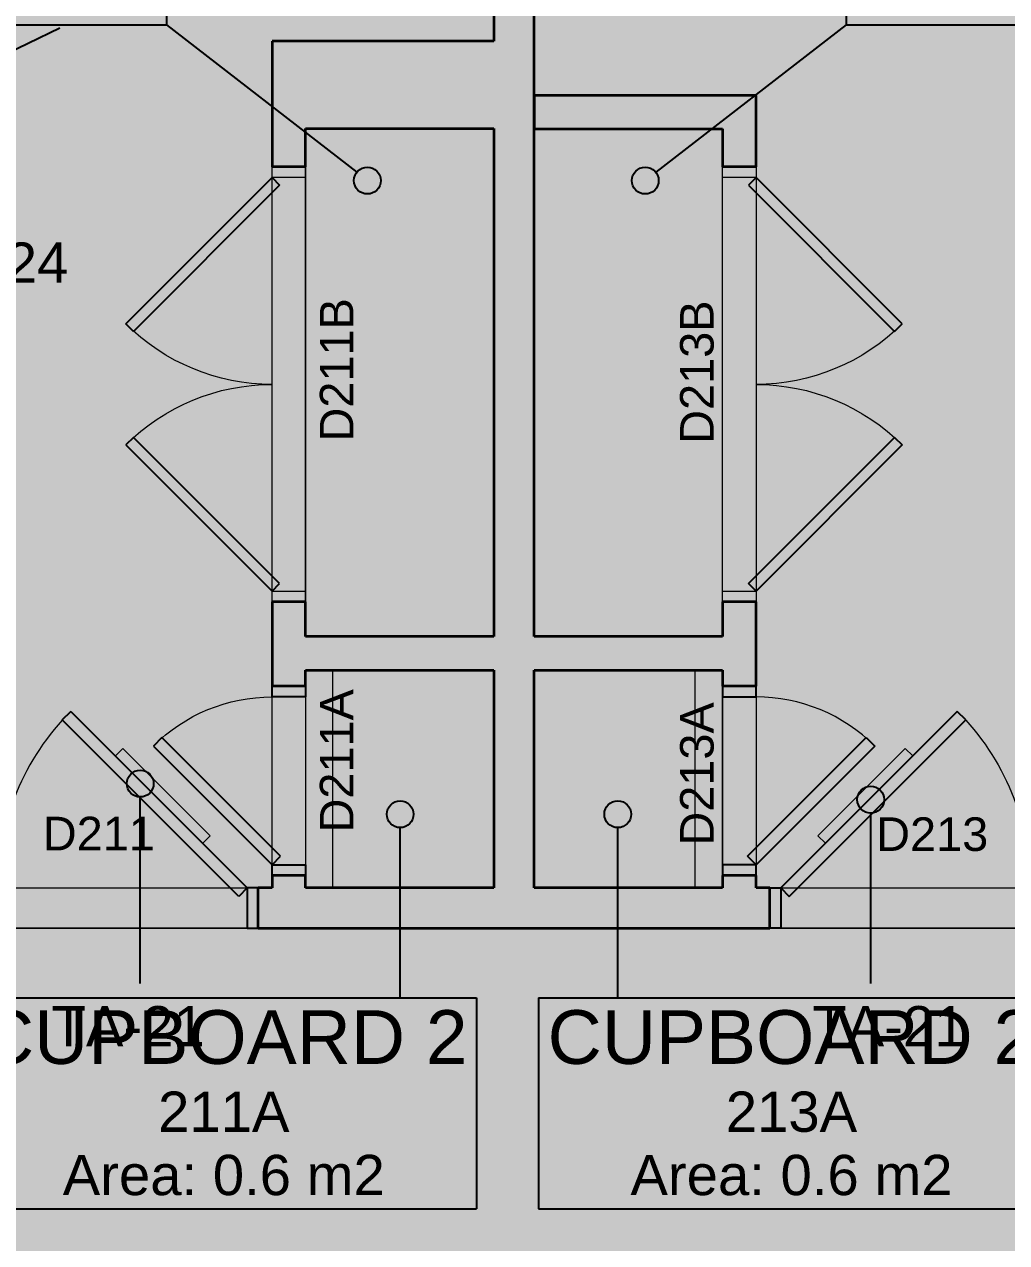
# Model space of a CAD drawing. Header units: millimetres. Extents: x -14278 to 101222, y -22378 to 34603.
# Drawn here: x 82138 to 85796, y 5178 to 9713 of the extents above; entities that cross this region are included whole.
import ezdxf
from ezdxf.enums import TextEntityAlignment as Align

# ---------------------------------------------------------------- set-up
doc = ezdxf.new("R2010")
doc.units = ezdxf.units.MM
doc.header["$MEASUREMENT"] = 0
for name, color, linetype in [('A-Zz_20_10_90-T_TextFFEInternal', 7, 'Continuous'), ('NewA-Ee_25_10-M_WallsInternal', 7, 'Continuous'), ('NewA-Ee_30_40-M_Floors', 7, 'Continuous'), ('NewA-Ee_40_20-M_GeneralFFAndEInternalEquipment', 7, 'Continuous'), ('NewA-Ee_40_20-M_GeneralFFAndEInternalFixed', 7, 'Continuous'), ('NewA-SL-M_SpacesInternal', 7, 'Continuous'), ('NewA-Ss_30_25-M_CeilingAndSoffitSystems', 7, 'Continuous'), ('NewA-Zz_20_10_90-T_TextFFEInternal', 7, 'Continuous'), ('NewA-Zz_50_10_90-P_BoundarySpace', 7, 'Continuous'), ('NewA-Zz_50_90_00-M_GrossInternal', 7, 'Continuous')]:
    doc.layers.add(name, color=color, linetype=linetype)
doc.styles.add('GENERATED_STYLE_1', font='')
doc.styles.get('GENERATED_STYLE_1').set_extended_font_data('Arial')

# ---------------------------------------------------------------- blocks, each defined once
blk = doc.blocks.new('Slab_29_2', base_point=(91916.9, 4903.2))
at = {"layer": 'NewA-Ee_30_40-M_Floors', "linetype": 'Continuous', "lineweight": 13}
blk.add_hatch(color=254, dxfattribs=at).paths.add_polyline_path([(91916.9, 4903.2), (91916.9, 11200.4), (94366.6, 11200.4), (94366.6, 13452.5), (59817.2, 13452.5), (59817.2, 4903.2)])
blk = doc.blocks.new('BEDROOM_211_34_2', base_point=(81542.2, 12917.8))
at = {"layer": 'NewA-SL-M_SpacesInternal', "color": 253, "linetype": 'Continuous', "lineweight": 13}
for p, q in [((83886, 9650.4), (83886, 13452.5)), ((83059.9, 6498.1), (83059.9, 9650.4)), ((83059.9, 9650.4), (83886, 9650.4)), ((81828.5, 6498.1), (83059.9, 6498.1))]:
    blk.add_line(p, q, dxfattribs=at)
at = {"layer": 'NewA-SL-M_SpacesInternal', "color": 5, "lineweight": 70, "style": 'GENERATED_STYLE_1'}
for tag, height, p in [('ROOM_NAME', 200, (81542.2, 13225.6)), ('ROOM_NUMBER', 150, (81542.2, 12922.8)), ('adj_text', 150, (81542.2, 12687.1))]:
    blk.add_attdef(tag, text='', height=height, dxfattribs=at).set_placement(p, align=Align.TOP_CENTER)
blk = doc.blocks.new('BEDROOM_213_35_2', base_point=(86322.7, 12917.8))
at = {"layer": 'NewA-SL-M_SpacesInternal', "color": 253, "linetype": 'Continuous', "lineweight": 13}
for p, q in [((84036, 13452.5), (84036, 9650.4)), ((84036, 9650.4), (84036, 9449.1)), ((84036, 9449.1), (84862.5, 9449.1)), ((84862.5, 9449.1), (84862.5, 6498.1)), ((84862.5, 6498.1), (86096.3, 6498.1))]:
    blk.add_line(p, q, dxfattribs=at)
at = {"layer": 'NewA-SL-M_SpacesInternal', "color": 5, "lineweight": 70, "style": 'GENERATED_STYLE_1'}
for tag, height, p in [('ROOM_NAME', 200, (86322.7, 13225.6)), ('ROOM_NUMBER', 150, (86322.7, 12922.8)), ('adj_text', 150, (86322.7, 12687.1))]:
    blk.add_attdef(tag, text='', height=height, dxfattribs=at).set_placement(p, align=Align.TOP_CENTER)
blk = doc.blocks.new('HALL_217_37_2', base_point=(63400.9, 5738.7))
at = {"layer": 'NewA-SL-M_SpacesInternal', "color": 253, "linetype": 'Continuous', "lineweight": 13}
blk.add_line((91916.9, 6348.1), (63640.5, 6348.1), dxfattribs=at)
at = {"layer": 'NewA-SL-M_SpacesInternal', "color": 5, "lineweight": 70, "style": 'GENERATED_STYLE_1'}
for tag, height, p in [('ROOM_NAME', 200, (63400.9, 6046.5)), ('ROOM_NUMBER', 150, (63400.9, 5743.7)), ('adj_text', 150, (63400.9, 5508))]:
    blk.add_attdef(tag, text='', height=height, dxfattribs=at).set_placement(p, align=Align.TOP_CENTER)
blk = doc.blocks.new('CUPBOARD 1_211B_54_2', base_point=(81725.2, 10143.2))
at = {"layer": 'NewA-SL-M_SpacesInternal', "linetype": 'Continuous'}
for p, q in [((80783.6, 10496.8), (80783.6, 10182.5)), ((80783.6, 10496.8), (82666.9, 10496.8)), ((82666.9, 10496.8), (82666.9, 10182.5)), ((80783.6, 10182.5), (80783.6, 9946.8)), ((82666.9, 10182.5), (82666.9, 9946.8)), ((80783.6, 9946.8), (80783.6, 9711.1)), ((82666.9, 9946.8), (82666.9, 9711.1)), ((80783.6, 9711.1), (82666.9, 9711.1))]:
    blk.add_line(p, q, dxfattribs=at)
at = {"layer": 'NewA-SL-M_SpacesInternal', "color": 253, "linetype": 'Continuous', "lineweight": 13}
for p, q in [((83886, 9325.4), (83184.9, 9325.4)), ((83184.9, 9325.4), (83184.9, 7433.7)), ((83886, 7433.7), (83886, 9325.4)), ((83184.9, 7433.7), (83886, 7433.7))]:
    blk.add_line(p, q, dxfattribs=at)
at = {"layer": 'NewA-SL-M_SpacesInternal', "color": 5, "lineweight": 70, "style": 'GENERATED_STYLE_1'}
for tag, height, p in [('ROOM_NAME', 200, (81725.2, 10451.1)), ('ROOM_NUMBER', 150, (81725.2, 10148.2)), ('adj_text', 150, (81725.2, 9912.5))]:
    blk.add_attdef(tag, text='', height=height, dxfattribs=at).set_placement(p, align=Align.TOP_CENTER)
blk = doc.blocks.new('CUPBOARD 1_213B_55_2', base_point=(86139.7, 10143.2))
at = {"layer": 'NewA-SL-M_SpacesInternal', "linetype": 'Continuous'}
for p, q in [((85198.1, 10496.8), (85198.1, 10182.5)), ((85198.1, 10496.8), (87081.4, 10496.8)), ((87081.4, 10496.8), (87081.4, 10182.5)), ((85198.1, 10182.5), (85198.1, 9946.8)), ((87081.4, 10182.5), (87081.4, 9946.8)), ((85198.1, 9946.8), (85198.1, 9711.1)), ((87081.4, 9946.8), (87081.4, 9711.1)), ((85198.1, 9711.1), (87081.4, 9711.1))]:
    blk.add_line(p, q, dxfattribs=at)
at = {"layer": 'NewA-SL-M_SpacesInternal', "color": 253, "linetype": 'Continuous', "lineweight": 13}
for p, q in [((84036, 9324.1), (84036, 7433.7)), ((84737.5, 9324.1), (84036, 9324.1)), ((84737.5, 7433.7), (84737.5, 9324.1)), ((84036, 7433.7), (84737.5, 7433.7))]:
    blk.add_line(p, q, dxfattribs=at)
at = {"layer": 'NewA-SL-M_SpacesInternal', "color": 5, "lineweight": 70, "style": 'GENERATED_STYLE_1'}
for tag, height, p in [('ROOM_NAME', 200, (86139.7, 10451.1)), ('ROOM_NUMBER', 150, (86139.7, 10148.2)), ('adj_text', 150, (86139.7, 9912.5))]:
    blk.add_attdef(tag, text='', height=height, dxfattribs=at).set_placement(p, align=Align.TOP_CENTER)
blk = doc.blocks.new('CUPBOARD 2_211A_59_2', base_point=(82880.2, 5735.1))
at = {"layer": 'NewA-SL-M_SpacesInternal', "color": 253, "linetype": 'Continuous', "lineweight": 13}
for p, q in [((83184.9, 7308.7), (83184.9, 6498.1)), ((83886, 7308.7), (83184.9, 7308.7)), ((83886, 6498.1), (83886, 7308.7)), ((83184.9, 6498.1), (83886, 6498.1))]:
    blk.add_line(p, q, dxfattribs=at)
at = {"layer": 'NewA-SL-M_SpacesInternal', "linetype": 'Continuous'}
for p, q in [((81938.6, 6088.7), (81938.6, 5774.4)), ((81938.6, 6088.7), (83821.9, 6088.7)), ((83821.9, 6088.7), (83821.9, 5774.4)), ((81938.6, 5774.4), (81938.6, 5538.7)), ((83821.9, 5774.4), (83821.9, 5538.7)), ((81938.6, 5538.7), (81938.6, 5303)), ((83821.9, 5538.7), (83821.9, 5303)), ((81938.6, 5303), (83821.9, 5303))]:
    blk.add_line(p, q, dxfattribs=at)
at = {"layer": 'NewA-SL-M_SpacesInternal', "color": 5, "lineweight": 70, "style": 'GENERATED_STYLE_1'}
for tag, height, p in [('ROOM_NAME', 200, (82880.2, 6043)), ('ROOM_NUMBER', 150, (82880.2, 5740.1)), ('adj_text', 150, (82880.2, 5504.4))]:
    blk.add_attdef(tag, text='', height=height, dxfattribs=at).set_placement(p, align=Align.TOP_CENTER)
blk = doc.blocks.new('CUPBOARD 2_213A_60_2', base_point=(84994.5, 5735.1))
at = {"layer": 'NewA-SL-M_SpacesInternal', "color": 253, "linetype": 'Continuous', "lineweight": 13}
for p, q in [((84036, 7308.7), (84036, 6498.1)), ((84737.5, 7308.7), (84036, 7308.7)), ((84737.5, 6498.1), (84737.5, 7308.7)), ((84036, 6498.1), (84737.5, 6498.1))]:
    blk.add_line(p, q, dxfattribs=at)
at = {"layer": 'NewA-SL-M_SpacesInternal', "linetype": 'Continuous'}
for p, q in [((84052.9, 6088.7), (84052.9, 5774.4)), ((84052.9, 6088.7), (85936.1, 6088.7)), ((85936.1, 6088.7), (85936.1, 5774.4)), ((84052.9, 5774.4), (84052.9, 5538.7)), ((85936.1, 5774.4), (85936.1, 5538.7)), ((84052.9, 5538.7), (84052.9, 5303)), ((85936.1, 5538.7), (85936.1, 5303)), ((84052.9, 5303), (85936.1, 5303))]:
    blk.add_line(p, q, dxfattribs=at)
at = {"layer": 'NewA-SL-M_SpacesInternal', "color": 5, "lineweight": 70, "style": 'GENERATED_STYLE_1'}
for tag, height, p in [('ROOM_NAME', 200, (84994.5, 6043)), ('ROOM_NUMBER', 150, (84994.5, 5740.1)), ('adj_text', 150, (84994.5, 5504.4))]:
    blk.add_attdef(tag, text='', height=height, dxfattribs=at).set_placement(p, align=Align.TOP_CENTER)
blk = doc.blocks.new('Slab_43_2', base_point=(80055.9, 13452.5))
at = {"layer": 'NewA-Ss_30_25-M_CeilingAndSoffitSystems', "linetype": 'Continuous', "lineweight": 0}
blk.add_hatch(color=255, dxfattribs=at).paths.add_polyline_path([(80055.9, 13452.5), (80055.9, 9650.4), (81828.5, 9650.4), (81828.5, 6498.1), (83059.9, 6498.1), (83059.9, 9650.4), (83886, 9650.4), (83886, 13452.5)])
at = {"layer": 'NewA-Ss_30_25-M_CeilingAndSoffitSystems', "color": 6, "linetype": 'Continuous', "lineweight": 13, "flags": 128}
blk.add_lwpolyline([(80055.9, 13452.5), (80055.9, 9650.4), (81828.5, 9650.4), (81828.5, 6498.1), (83059.9, 6498.1), (83059.9, 9650.4), (83886, 9650.4), (83886, 13452.5)], close=True, dxfattribs=at)
blk = doc.blocks.new('Slab_44_2', base_point=(84036, 13452.5))
at = {"layer": 'NewA-Ss_30_25-M_CeilingAndSoffitSystems', "linetype": 'Continuous', "lineweight": 0}
blk.add_hatch(color=255, dxfattribs=at).paths.add_polyline_path([(84036, 13452.5), (84036, 9449.1), (84862.5, 9449.1), (84862.5, 6498.1), (86096.3, 6498.1), (86096.3, 9449.1), (87863.9, 9449.1), (87863.9, 13452.5)])
at = {"layer": 'NewA-Ss_30_25-M_CeilingAndSoffitSystems', "color": 6, "linetype": 'Continuous', "lineweight": 13, "flags": 128}
blk.add_lwpolyline([(84036, 13452.5), (84036, 9449.1), (84862.5, 9449.1), (84862.5, 6498.1), (86096.3, 6498.1), (86096.3, 9449.1), (87863.9, 9449.1), (87863.9, 13452.5)], close=True, dxfattribs=at)
blk = doc.blocks.new('Slab_46_2', base_point=(91916.9, 5053.1))
at = {"layer": 'NewA-Ss_30_25-M_CeilingAndSoffitSystems', "linetype": 'Continuous', "lineweight": 0}
blk.add_hatch(color=255, dxfattribs=at).paths.add_polyline_path([(91916.9, 5053.1), (91916.9, 6348.1), (63640.5, 6348.1), (63640.5, 8808.8), (62339.9, 8808.8), (62339.9, 5047.6)])
at = {"layer": 'NewA-Ss_30_25-M_CeilingAndSoffitSystems', "color": 6, "linetype": 'Continuous', "lineweight": 13, "flags": 128}
blk.add_lwpolyline([(91916.9, 5053.1), (62339.9, 5047.6), (62339.9, 8808.8), (63640.5, 8808.8), (63640.5, 6348.1), (91916.9, 6348.1)], close=True, dxfattribs=at)
blk = doc.blocks.new('Slab_51_2', base_point=(83184.9, 9325.4))
at = {"layer": 'NewA-Ss_30_25-M_CeilingAndSoffitSystems', "linetype": 'Continuous', "lineweight": 0}
blk.add_hatch(color=255, dxfattribs=at).paths.add_polyline_path([(83184.9, 9325.4), (83184.9, 7433.7), (83886, 7433.7), (83886, 9325.4)])
at = {"layer": 'NewA-Ss_30_25-M_CeilingAndSoffitSystems', "color": 6, "linetype": 'Continuous', "lineweight": 13, "flags": 128}
blk.add_lwpolyline([(83184.9, 9325.4), (83886, 9325.4), (83886, 7433.7), (83184.9, 7433.7)], close=True, dxfattribs=at)
blk = doc.blocks.new('Slab_52_2', base_point=(83886, 7308.7))
at = {"layer": 'NewA-Ss_30_25-M_CeilingAndSoffitSystems', "linetype": 'Continuous', "lineweight": 0}
blk.add_hatch(color=255, dxfattribs=at).paths.add_polyline_path([(83886, 7308.7), (83184.9, 7308.7), (83184.9, 6498.1), (83886, 6498.1)])
at = {"layer": 'NewA-Ss_30_25-M_CeilingAndSoffitSystems', "color": 6, "linetype": 'Continuous', "lineweight": 13, "flags": 128}
blk.add_lwpolyline([(83886, 7308.7), (83184.9, 7308.7), (83184.9, 6498.1), (83886, 6498.1)], close=True, dxfattribs=at)
blk = doc.blocks.new('Slab_53_2', base_point=(84036, 7308.7))
at = {"layer": 'NewA-Ss_30_25-M_CeilingAndSoffitSystems', "linetype": 'Continuous', "lineweight": 0}
blk.add_hatch(color=255, dxfattribs=at).paths.add_polyline_path([(84036, 7308.7), (84036, 6498.1), (84737.5, 6498.1), (84737.5, 7308.7)])
at = {"layer": 'NewA-Ss_30_25-M_CeilingAndSoffitSystems', "color": 6, "linetype": 'Continuous', "lineweight": 13, "flags": 128}
blk.add_lwpolyline([(84036, 7308.7), (84737.5, 7308.7), (84737.5, 6498.1), (84036, 6498.1)], close=True, dxfattribs=at)
blk = doc.blocks.new('Slab_54_2', base_point=(84036, 7433.7))
at = {"layer": 'NewA-Ss_30_25-M_CeilingAndSoffitSystems', "linetype": 'Continuous', "lineweight": 0}
blk.add_hatch(color=255, dxfattribs=at).paths.add_polyline_path([(84036, 7433.7), (84737.5, 7433.7), (84737.5, 9324.1), (84036, 9324.1)])
at = {"layer": 'NewA-Ss_30_25-M_CeilingAndSoffitSystems', "color": 6, "linetype": 'Continuous', "lineweight": 13, "flags": 128}
blk.add_lwpolyline([(84036, 7433.7), (84737.5, 7433.7), (84737.5, 9324.1), (84036, 9324.1)], close=True, dxfattribs=at)
blk = doc.blocks.new('Wall_80_2', base_point=(83886, 13452.5))
at = {"layer": 'NewA-Ee_25_10-M_WallsInternal', "color": 92, "linetype": 'Continuous', "lineweight": 35, "flags": 128}
for points in [[(83886, 13452.5), (83886, 9650.4)], [(84036, 13452.5), (83886, 13452.5)], [(84036, 9650.4), (84036, 13452.5)], [(83886, 9325.4), (83886, 7433.7)], [(84036, 7433.7), (84036, 9325.4)], [(83886, 7308.7), (83886, 6498.1)], [(84036, 6498.1), (84036, 7308.7)]]:
    blk.add_lwpolyline(points, dxfattribs=at)
blk = doc.blocks.new('Door 19_8')
at = {"layer": 'NewA-Ee_25_10-M_WallsInternal', "linetype": 'Continuous'}
for p, q in [((-224.4, 625.8), (-192.6, 657.6)), ((-192.6, 657.6), (465, 0)), ((433.2, -31.8), (-224.4, 625.8)), ((-465, 0), (-505, 0)), ((-505, 0), (-505, -150)), ((-465, -150), (-465, 0)), ((465, 0), (433.2, -31.8)), ((505, 0), (465, 0)), ((465, 0), (465, -150)), ((505, -150), (505, 0)), ((-505, -150), (-465, -150)), ((465, -150), (505, -150))]:
    blk.add_line(p, q, dxfattribs=at)
at = {"layer": 'NewA-Ee_25_10-M_WallsInternal', "color": 92, "linetype": 'Continuous', "lineweight": 35}
for p, q in [((-505, -150), (-505, 0)), ((505, -150), (505, 0))]:
    blk.add_line(p, q, dxfattribs=at)
at = {"layer": 'NewA-Ee_25_10-M_WallsInternal', "color": 6, "linetype": 'Continuous', "lineweight": 13}
blk.add_arc((465, 0), 930, 135, 180, dxfattribs=at)
blk = doc.blocks.new('D Marker 19')
at = {"layer": 'NewA-Ee_25_10-M_WallsInternal', "style": 'GENERATED_STYLE_1'}
blk.add_attdef('AC_WIDO_ID', text='', height=125, dxfattribs=at).set_placement((-262.1, 94.8), align=Align.BOTTOM_LEFT)
blk = doc.blocks.new('Wall_85_2', base_point=(63640.5, 6348.1))
at = {"layer": 'NewA-Ee_25_10-M_WallsInternal', "color": 92, "linetype": 'Continuous', "lineweight": 35}
for p, q in [((83007.8, 6348.1), (83007.8, 6498.1)), ((84914.5, 6348.1), (84914.5, 6498.1))]:
    blk.add_line(p, q, dxfattribs=at)
at = {"layer": 'NewA-Ee_25_10-M_WallsInternal', "color": 92, "linetype": 'Continuous', "lineweight": 35, "flags": 128}
for points in [[(83059.9, 6498.1), (83007.8, 6498.1)], [(83886, 6498.1), (83184.9, 6498.1)], [(84737.5, 6498.1), (84036, 6498.1)], [(84914.5, 6498.1), (84862.5, 6498.1)], [(83007.8, 6348.1), (84914.5, 6348.1)]]:
    blk.add_lwpolyline(points, dxfattribs=at)
at = {"layer": 'NewA-Ee_25_10-M_WallsInternal', "linetype": 'Continuous', "zscale": 1000}
blk.add_blockref('Door 19_8', (82502.8, 6498.1), dxfattribs=at)
at = {"layer": 'NewA-Ee_25_10-M_WallsInternal', "linetype": 'Continuous', "xscale": -1, "zscale": 1000}
blk.add_blockref('Door 19_8', (85419.5, 6498.1), dxfattribs=at)
at = {"layer": 'NewA-Ee_25_10-M_WallsInternal'}
ref = blk.add_blockref('D Marker 19', (82502.8, 6498.1), dxfattribs=at)
ref.add_attrib('AC_WIDO_ID', 'D211', dxfattribs={"color": 7, "height": 125, "style": 'GENERATED_STYLE_1'}).set_placement((82206.3, 6600.7), align=Align.BOTTOM_LEFT)
ref = blk.add_blockref('D Marker 19', (85419.5, 6498.1), dxfattribs=at)
ref.add_attrib('AC_WIDO_ID', 'D213', dxfattribs={"color": 7, "height": 125, "style": 'GENERATED_STYLE_1'}).set_placement((85309.9, 6598.5), align=Align.BOTTOM_LEFT)
blk = doc.blocks.new('Wall_88_2', base_point=(84862.5, 9449.1))
at = {"layer": 'NewA-Ee_25_10-M_WallsInternal', "color": 92, "linetype": 'Continuous', "lineweight": 35, "flags": 128}
for points in [[(84862.5, 9449.1), (84036, 9449.1)], [(84036, 9449.1), (84036, 9324.1)], [(84036, 9324.1), (84737.5, 9324.1)]]:
    blk.add_lwpolyline(points, dxfattribs=at)
blk = doc.blocks.new('Door 19_9')
at = {"layer": 'NewA-Ee_25_10-M_WallsInternal', "linetype": 'Continuous'}
for p, q in [((-161.3, 410.1), (-129.4, 441.9)), ((280.7, -31.8), (-161.3, 410.1)), ((-129.4, 441.9), (312.5, 0)), ((-312.5, 0), (-352.5, 0)), ((-352.5, 0), (-352.5, -125)), ((-312.5, -125), (-312.5, 0)), ((312.5, 0), (280.7, -31.8)), ((352.5, 0), (312.5, 0)), ((312.5, 0), (312.5, -125)), ((352.5, -125), (352.5, 0)), ((-352.5, -125), (-312.5, -125)), ((312.5, -125), (352.5, -125))]:
    blk.add_line(p, q, dxfattribs=at)
at = {"layer": 'NewA-Ee_25_10-M_WallsInternal', "color": 92, "linetype": 'Continuous', "lineweight": 35}
for p, q in [((-352.5, -125), (-352.5, 0)), ((352.5, -125), (352.5, 0))]:
    blk.add_line(p, q, dxfattribs=at)
at = {"layer": 'NewA-Ee_25_10-M_WallsInternal', "color": 6, "linetype": 'Continuous', "lineweight": 13}
blk.add_arc((312.5, 0), 625, 135, 180, dxfattribs=at)
blk = doc.blocks.new('Double Door 19_2')
at = {"layer": 'NewA-Ee_25_10-M_WallsInternal', "linetype": 'Continuous'}
for p, q in [((-225.5, 544.5), (-770, 0)), ((-197.2, 516.2), (-225.5, 544.5)), ((197.2, 516.2), (225.5, 544.5)), ((225.5, 544.5), (770, 0)), ((-741.7, -28.3), (-197.2, 516.2)), ((741.7, -28.3), (197.2, 516.2)), ((-770, 0), (-741.7, -28.3)), ((770, 0), (741.7, -28.3))]:
    blk.add_line(p, q, dxfattribs=at)
at = {"layer": 'NewA-Ee_25_10-M_WallsInternal', "color": 24, "linetype": 'Continuous', "lineweight": 13}
for p, q in [((-770, 0), (-810, 0)), ((-810, 0), (-810, -125)), ((-770, -125), (-770, 0)), ((810, 0), (770, 0)), ((770, 0), (770, -125)), ((810, -125), (810, 0)), ((-810, -125), (-770, -125)), ((770, -125), (810, -125))]:
    blk.add_line(p, q, dxfattribs=at)
at = {"layer": 'NewA-Ee_25_10-M_WallsInternal', "color": 92, "linetype": 'Continuous', "lineweight": 35}
for p, q in [((-810, -125), (-810, 0)), ((810, -125), (810, 0))]:
    blk.add_line(p, q, dxfattribs=at)
at = {"layer": 'NewA-Ee_25_10-M_WallsInternal', "color": 6, "linetype": 'Continuous', "lineweight": 13}
for centre, start, end in [((-770, 0), 0, 45), ((770, 0), 135, 180)]:
    blk.add_arc(centre, 770, start, end, dxfattribs=at)
blk = doc.blocks.new('Wall_106_2', base_point=(83059.9, 9650.4))
at = {"layer": 'NewA-Ee_25_10-M_WallsInternal', "color": 92, "linetype": 'Continuous', "lineweight": 35}
for p, q in [((83184.9, 9182.9), (83059.9, 9182.9)), ((83184.9, 7562.9), (83059.9, 7562.9)), ((83184.9, 7249.6), (83059.9, 7249.6)), ((83184.9, 6544.6), (83059.9, 6544.6))]:
    blk.add_line(p, q, dxfattribs=at)
at = {"layer": 'NewA-Ee_25_10-M_WallsInternal', "color": 92, "linetype": 'Continuous', "lineweight": 35, "flags": 128}
for points in [[(83059.9, 9650.4), (83059.9, 9182.9)], [(83184.9, 9182.9), (83184.9, 9325.4)], [(83059.9, 7562.9), (83059.9, 7249.6)], [(83184.9, 7433.7), (83184.9, 7562.9)], [(83184.9, 7249.6), (83184.9, 7308.7)], [(83059.9, 6544.6), (83059.9, 6498.1)], [(83184.9, 6498.1), (83184.9, 6544.6)]]:
    blk.add_lwpolyline(points, dxfattribs=at)
at = {"layer": 'NewA-Ee_25_10-M_WallsInternal', "linetype": 'Continuous', "xscale": -1, "zscale": 1000, "rotation": 90}
for name, p in [('Double Door 19_2', (83059.9, 8372.9)), ('Door 19_9', (83059.9, 6897.1))]:
    blk.add_blockref(name, p, dxfattribs=at)
at = {"layer": 'NewA-Ee_25_10-M_WallsInternal'}
ref = blk.add_blockref('D Marker 19', (83184.9, 8372.9), dxfattribs=dict(at, rotation=270))
ref.add_attrib('AC_WIDO_ID', 'D211B', dxfattribs={"color": 7, "height": 125, "rotation": 90, "style": 'GENERATED_STYLE_1'}).set_placement((83400.6, 8160.1), align=Align.BOTTOM_LEFT)
ref = blk.add_blockref('D Marker 19', (83184.9, 6897.1), dxfattribs=dict(at, rotation=270))
ref.add_attrib('AC_WIDO_ID', 'D211A', dxfattribs={"color": 7, "height": 125, "rotation": 90, "style": 'GENERATED_STYLE_1'}).set_placement((83400.6, 6704.4), align=Align.BOTTOM_LEFT)
blk = doc.blocks.new('Door 19_11')
at = {"layer": 'NewA-Ee_25_10-M_WallsInternal', "linetype": 'Continuous'}
for p, q in [((-161.3, 410.1), (-129.4, 441.9)), ((280.7, -31.8), (-161.3, 410.1)), ((-129.4, 441.9), (312.5, 0)), ((-312.5, 0), (-352.5, 0)), ((-352.5, 0), (-352.5, -125)), ((-312.5, -125), (-312.5, 0)), ((312.5, 0), (280.7, -31.8)), ((352.5, 0), (312.5, 0)), ((312.5, 0), (312.5, -125)), ((352.5, -125), (352.5, 0)), ((-352.5, -125), (-312.5, -125)), ((312.5, -125), (352.5, -125))]:
    blk.add_line(p, q, dxfattribs=at)
at = {"layer": 'NewA-Ee_25_10-M_WallsInternal', "color": 92, "linetype": 'Continuous', "lineweight": 35}
for p, q in [((-352.5, 0), (-352.5, -125)), ((352.5, 0), (352.5, -125))]:
    blk.add_line(p, q, dxfattribs=at)
at = {"layer": 'NewA-Ee_25_10-M_WallsInternal', "color": 6, "linetype": 'Continuous', "lineweight": 13}
blk.add_arc((312.5, 0), 625, 135, 180, dxfattribs=at)
blk = doc.blocks.new('Double Door 19')
at = {"layer": 'NewA-Ee_25_10-M_WallsInternal', "linetype": 'Continuous'}
for p, q in [((-225.5, 544.5), (-770, 0)), ((-197.2, 516.2), (-225.5, 544.5)), ((197.2, 516.2), (225.5, 544.5)), ((225.5, 544.5), (770, 0)), ((-741.7, -28.3), (-197.2, 516.2)), ((741.7, -28.3), (197.2, 516.2)), ((-770, 0), (-741.7, -28.3)), ((770, 0), (741.7, -28.3))]:
    blk.add_line(p, q, dxfattribs=at)
at = {"layer": 'NewA-Ee_25_10-M_WallsInternal', "color": 24, "linetype": 'Continuous', "lineweight": 13}
for p, q in [((-770, 0), (-810, 0)), ((-810, 0), (-810, -125)), ((-770, -125), (-770, 0)), ((810, 0), (770, 0)), ((770, 0), (770, -125)), ((810, -125), (810, 0)), ((-810, -125), (-770, -125)), ((770, -125), (810, -125))]:
    blk.add_line(p, q, dxfattribs=at)
at = {"layer": 'NewA-Ee_25_10-M_WallsInternal', "color": 92, "linetype": 'Continuous', "lineweight": 35}
for p, q in [((-810, 0), (-810, -125)), ((810, 0), (810, -125))]:
    blk.add_line(p, q, dxfattribs=at)
at = {"layer": 'NewA-Ee_25_10-M_WallsInternal', "color": 6, "linetype": 'Continuous', "lineweight": 13}
for centre, start, end in [((-770, 0), 0, 45), ((770, 0), 135, 180)]:
    blk.add_arc(centre, 770, start, end, dxfattribs=at)
blk = doc.blocks.new('Wall_107_2', base_point=(84862.5, 9449.1))
at = {"layer": 'NewA-Ee_25_10-M_WallsInternal', "color": 92, "linetype": 'Continuous', "lineweight": 35}
for p, q in [((84862.5, 9182.9), (84737.5, 9182.9)), ((84862.5, 7562.9), (84737.5, 7562.9)), ((84862.5, 7249.6), (84737.5, 7249.6)), ((84862.5, 6544.6), (84737.5, 6544.6))]:
    blk.add_line(p, q, dxfattribs=at)
at = {"layer": 'NewA-Ee_25_10-M_WallsInternal', "color": 92, "linetype": 'Continuous', "lineweight": 35, "flags": 128}
for points in [[(84862.5, 9182.9), (84862.5, 9449.1)], [(84737.5, 9324.1), (84737.5, 9182.9)], [(84737.5, 7562.9), (84737.5, 7433.7)], [(84862.5, 7249.6), (84862.5, 7562.9)], [(84737.5, 7308.7), (84737.5, 7249.6)], [(84737.5, 6544.6), (84737.5, 6498.1)], [(84862.5, 6498.1), (84862.5, 6544.6)]]:
    blk.add_lwpolyline(points, dxfattribs=at)
at = {"layer": 'NewA-Ee_25_10-M_WallsInternal', "linetype": 'Continuous', "xscale": -1, "zscale": 1000, "rotation": 270}
blk.add_blockref('Double Door 19', (84862.5, 8372.9), dxfattribs=at)
at = {"layer": 'NewA-Ee_25_10-M_WallsInternal'}
ref = blk.add_blockref('D Marker 19', (84862.5, 8372.9), dxfattribs=dict(at, rotation=270))
ref.add_attrib('AC_WIDO_ID', 'D213B', dxfattribs={"color": 7, "height": 125, "rotation": 90, "style": 'GENERATED_STYLE_1'}).set_placement((84742.1, 8151.5), align=Align.BOTTOM_LEFT)
at = {"layer": 'NewA-Ee_25_10-M_WallsInternal', "linetype": 'Continuous', "zscale": 1000, "rotation": 270}
blk.add_blockref('Door 19_11', (84862.5, 6897.1), dxfattribs=at)
at = {"layer": 'NewA-Ee_25_10-M_WallsInternal'}
ref = blk.add_blockref('D Marker 19', (84862.5, 6897.1), dxfattribs=dict(at, rotation=270))
ref.add_attrib('AC_WIDO_ID', 'D213A', dxfattribs={"color": 7, "height": 125, "rotation": 90, "style": 'GENERATED_STYLE_1'}).set_placement((84742.1, 6655.6), align=Align.BOTTOM_LEFT)
blk = doc.blocks.new('Wall_109_2', base_point=(83059.9, 7433.7))
at = {"layer": 'NewA-Ee_25_10-M_WallsInternal', "color": 92, "linetype": 'Continuous', "lineweight": 35, "flags": 128}
for points in [[(83886, 7433.7), (83184.9, 7433.7)], [(84737.5, 7433.7), (84036, 7433.7)], [(83184.9, 7308.7), (83886, 7308.7)], [(84036, 7308.7), (84737.5, 7308.7)]]:
    blk.add_lwpolyline(points, dxfattribs=at)
blk = doc.blocks.new('Wall_127_2', base_point=(83059.9, 9650.4))
at = {"layer": 'NewA-Ee_25_10-M_WallsInternal', "color": 92, "linetype": 'Continuous', "lineweight": 35, "flags": 128}
for points in [[(83886, 9650.4), (83059.9, 9650.4)], [(84036, 9325.4), (84036, 9650.4)], [(83184.9, 9325.4), (83886, 9325.4)]]:
    blk.add_lwpolyline(points, dxfattribs=at)
blk = doc.blocks.new('Shelves 20')
at = {"layer": 'NewA-Ee_40_20-M_GeneralFFAndEInternalFixed', "color": 6, "linetype": 'Continuous', "lineweight": 13}
for p, q in [((405.4, 0), (-405.4, 0)), ((405.4, -600), (405.4, 0)), ((-405.4, 0), (-405.4, -600)), ((-405.4, -600), (405.4, -600))]:
    blk.add_line(p, q, dxfattribs=at)
blk = doc.blocks.new('Mirror 19_4')
at = {"layer": 'NewA-Ee_40_20-M_GeneralFFAndEInternalEquipment', "color": 1, "linetype": 'Continuous', "lineweight": 18}
for p, q in [((460, 40), (0, 40)), ((0, 40), (0, 0)), ((460, 40), (0, 40)), ((0, 40), (0, 0)), ((0, 0), (460, 0)), ((0, 0), (460, 0)), ((460, 0), (460, 40)), ((460, 0), (460, 40))]:
    blk.add_line(p, q, dxfattribs=at)
blk = doc.blocks.new('Line_131_2', base_point=(82569, 6142.6))
at = {"layer": 'NewA-Zz_20_10_90-T_TextFFEInternal', "linetype": 'Continuous'}
blk.add_hatch(color=256, dxfattribs=at).paths.add_polyline_path([(82619, 6886.8), (82615.2, 6905.9), (82604.4, 6922.1), (82588.2, 6933), (82569, 6936.8), (82549.9, 6933), (82533.7, 6922.1), (82522.8, 6905.9), (82519, 6886.8), (82522.8, 6867.6), (82533.7, 6851.4), (82549.9, 6840.6), (82569, 6836.8), (82588.2, 6840.6), (82604.4, 6851.4), (82615.2, 6867.6)])
blk.add_line((82569, 6142.6), (82569, 6836.8), dxfattribs=at)
blk.add_circle((82569, 6886.8), 50, dxfattribs=at)
blk = doc.blocks.new('Line_133_2', base_point=(85289.6, 6142.6))
at = {"layer": 'NewA-Zz_20_10_90-T_TextFFEInternal', "linetype": 'Continuous'}
blk.add_hatch(color=256, dxfattribs=at).paths.add_polyline_path([(85339.6, 6826.9), (85335.8, 6846.1), (85325, 6862.3), (85308.8, 6873.1), (85289.6, 6876.9), (85270.5, 6873.1), (85254.3, 6862.3), (85243.4, 6846.1), (85239.6, 6826.9), (85243.4, 6807.8), (85254.3, 6791.6), (85270.5, 6780.8), (85289.6, 6776.9), (85308.8, 6780.8), (85325, 6791.6), (85335.8, 6807.8)])
blk.add_line((85289.6, 6142.6), (85289.6, 6776.9), dxfattribs=at)
blk.add_circle((85289.6, 6826.9), 50, dxfattribs=at)
blk = doc.blocks.new('Line_160_2', base_point=(82269.9, 9699.5))
at = {"layer": 'NewA-Zz_20_10_90-T_TextFFEInternal', "linetype": 'Continuous'}
blk.add_hatch(color=256, dxfattribs=at).paths.add_polyline_path([(81416.5, 9265.6), (81412.7, 9284.7), (81401.9, 9301), (81385.7, 9311.8), (81366.5, 9315.6), (81347.4, 9311.8), (81331.2, 9301), (81320.3, 9284.7), (81316.5, 9265.6), (81320.3, 9246.5), (81331.2, 9230.2), (81347.4, 9219.4), (81366.5, 9215.6), (81385.7, 9219.4), (81401.9, 9230.2), (81412.7, 9246.5)])
blk.add_line((82269.9, 9699.5), (81411.6, 9287.3), dxfattribs=at)
blk.add_circle((81366.5, 9265.6), 50, dxfattribs=at)
blk = doc.blocks.new('Line_178_2', base_point=(83537.2, 6087.8))
at = {"layer": 'NewA-Zz_50_10_90-P_BoundarySpace', "linetype": 'Continuous'}
blk.add_hatch(color=256, dxfattribs=at).paths.add_polyline_path([(83587.2, 6772.8), (83583.4, 6791.9), (83572.5, 6808.1), (83556.3, 6819), (83537.2, 6822.8), (83518, 6819), (83501.8, 6808.1), (83491, 6791.9), (83487.2, 6772.8), (83491, 6753.6), (83501.8, 6737.4), (83518, 6726.6), (83537.2, 6722.8), (83556.3, 6726.6), (83572.5, 6737.4), (83583.4, 6753.6)])
blk.add_line((83537.2, 6087.8), (83537.2, 6722.8), dxfattribs=at)
blk.add_circle((83537.2, 6772.8), 50, dxfattribs=at)
blk = doc.blocks.new('Line_179_2', base_point=(84347.7, 6087.8))
at = {"layer": 'NewA-Zz_50_10_90-P_BoundarySpace', "linetype": 'Continuous'}
blk.add_hatch(color=256, dxfattribs=at).paths.add_polyline_path([(84397.7, 6772.8), (84393.9, 6791.9), (84383.1, 6808.1), (84366.9, 6819), (84347.7, 6822.8), (84328.6, 6819), (84312.4, 6808.1), (84301.5, 6791.9), (84297.7, 6772.8), (84301.5, 6753.6), (84312.4, 6737.4), (84328.6, 6726.6), (84347.7, 6722.8), (84366.9, 6726.6), (84383.1, 6737.4), (84393.9, 6753.6)])
blk.add_line((84347.7, 6087.8), (84347.7, 6722.8), dxfattribs=at)
blk.add_circle((84347.7, 6772.8), 50, dxfattribs=at)
blk = doc.blocks.new('Line_184_2', base_point=(85198.1, 9711.1))
at = {"layer": 'NewA-Zz_50_10_90-P_BoundarySpace', "linetype": 'Continuous'}
blk.add_hatch(color=256, dxfattribs=at).paths.add_polyline_path([(84499.8, 9131.9), (84496, 9151), (84485.2, 9167.2), (84469, 9178), (84449.8, 9181.9), (84430.7, 9178), (84414.5, 9167.2), (84403.6, 9151), (84399.8, 9131.9), (84403.6, 9112.7), (84414.5, 9096.5), (84430.7, 9085.7), (84449.8, 9081.9), (84469, 9085.7), (84485.2, 9096.5), (84496, 9112.7)])
blk.add_line((85198.1, 9711.1), (84489.4, 9162.5), dxfattribs=at)
blk.add_circle((84449.8, 9131.9), 50, dxfattribs=at)
blk = doc.blocks.new('Line_186_2', base_point=(82666.9, 9711.1))
at = {"layer": 'NewA-Zz_50_10_90-P_BoundarySpace', "linetype": 'Continuous'}
blk.add_hatch(color=256, dxfattribs=at).paths.add_polyline_path([(83465.1, 9131.9), (83461.3, 9151), (83450.5, 9167.2), (83434.3, 9178), (83415.1, 9181.9), (83396, 9178), (83379.8, 9167.2), (83368.9, 9151), (83365.1, 9131.9), (83368.9, 9112.7), (83379.8, 9096.5), (83396, 9085.7), (83415.1, 9081.9), (83434.3, 9085.7), (83450.5, 9096.5), (83461.3, 9112.7)])
blk.add_line((82666.9, 9711.1), (83375.6, 9162.5), dxfattribs=at)
blk.add_circle((83415.1, 9131.9), 50, dxfattribs=at)
blk = doc.blocks.new('Label_227_2', base_point=(81591.1, 8985.6))
at = {"layer": 'A-Zz_20_10_90-T_TextFFEInternal', "insert": (82016.1, 8901.3), "char_height": 150, "attachment_point": 2, "style": 'GENERATED_STYLE_1'}
blk.add_mtext('\\fArial|b0|i0|c0|p34;TA-24\\fArial|b0|i0|c0|p34;\\fArial|b0|i0|c0|p34;\\fArial|b0|i0|c0|p34;\\fArial|b0|i0|c0|p34;\\fArial|b0|i0|c0|p34;\\fArial|b0|i0|c0|p34;\\fArial|b0|i0|c0|p34;\\fArial|b0|i0|c0|p34;\\fArial|b0|i0|c0|p34;\\fArial|b0|i0|c0|p34;\\fArial|b0|i0|c0|p34;\\fArial|b0|i0|c0|p34;\\fArial|b0|i0|c0|p34;\\fArial|b0|i0|c0|p34;\\fArial|b0|i0|c0|p34;\\fArial|b0|i0|c0|p34;\\fArial|b0|i0|c0|p34;\\fArial|b0|i0|c0|p34;\\fArial|b0|i0|c0|p34;\\fArial|b0|i0|c0|p34;\\fArial|b0|i0|c0|p34;\\fArial|b0|i0|c0|p34;\\fArial|b0|i0|c0|p34;\\fArial|b0|i0|c0|p34;\\fArial|b0|i0|c0|p34;\\fArial|b0|i0|c0|p34;\\fArial|b0|i0|c0|p34;\\fArial|b0|i0|c0|p34;\\fArial|b0|i0|c0|p34;}', dxfattribs=at)
blk = doc.blocks.new('Label_234_2', base_point=(82099.2, 6142.6))
at = {"layer": 'A-Zz_20_10_90-T_TextFFEInternal', "insert": (82524.2, 6058.3), "char_height": 150, "attachment_point": 2, "style": 'GENERATED_STYLE_1'}
blk.add_mtext('\\fArial|b0|i0|c0|p34;TA-21\\fArial|b0|i0|c0|p34;\\fArial|b0|i0|c0|p34;\\fArial|b0|i0|c0|p34;\\fArial|b0|i0|c0|p34;\\fArial|b0|i0|c0|p34;\\fArial|b0|i0|c0|p34;\\fArial|b0|i0|c0|p34;\\fArial|b0|i0|c0|p34;\\fArial|b0|i0|c0|p34;\\fArial|b0|i0|c0|p34;\\fArial|b0|i0|c0|p34;\\fArial|b0|i0|c0|p34;\\fArial|b0|i0|c0|p34;\\fArial|b0|i0|c0|p34;\\fArial|b0|i0|c0|p34;\\fArial|b0|i0|c0|p34;\\fArial|b0|i0|c0|p34;\\fArial|b0|i0|c0|p34;\\fArial|b0|i0|c0|p34;\\fArial|b0|i0|c0|p34;\\fArial|b0|i0|c0|p34;\\fArial|b0|i0|c0|p34;\\fArial|b0|i0|c0|p34;\\fArial|b0|i0|c0|p34;\\fArial|b0|i0|c0|p34;\\fArial|b0|i0|c0|p34;\\fArial|b0|i0|c0|p34;\\fArial|b0|i0|c0|p34;\\fArial|b0|i0|c0|p34;}', dxfattribs=at)
blk = doc.blocks.new('Label_250_2', base_point=(84932.4, 6142.6))
at = {"layer": 'A-Zz_20_10_90-T_TextFFEInternal', "insert": (85357.4, 6058.3), "char_height": 150, "attachment_point": 2, "style": 'GENERATED_STYLE_1'}
blk.add_mtext('\\fArial|b0|i0|c0|p34;TA-21\\fArial|b0|i0|c0|p34;\\fArial|b0|i0|c0|p34;\\fArial|b0|i0|c0|p34;\\fArial|b0|i0|c0|p34;\\fArial|b0|i0|c0|p34;\\fArial|b0|i0|c0|p34;\\fArial|b0|i0|c0|p34;\\fArial|b0|i0|c0|p34;\\fArial|b0|i0|c0|p34;\\fArial|b0|i0|c0|p34;\\fArial|b0|i0|c0|p34;\\fArial|b0|i0|c0|p34;\\fArial|b0|i0|c0|p34;\\fArial|b0|i0|c0|p34;\\fArial|b0|i0|c0|p34;\\fArial|b0|i0|c0|p34;\\fArial|b0|i0|c0|p34;\\fArial|b0|i0|c0|p34;\\fArial|b0|i0|c0|p34;\\fArial|b0|i0|c0|p34;\\fArial|b0|i0|c0|p34;\\fArial|b0|i0|c0|p34;\\fArial|b0|i0|c0|p34;\\fArial|b0|i0|c0|p34;\\fArial|b0|i0|c0|p34;\\fArial|b0|i0|c0|p34;\\fArial|b0|i0|c0|p34;\\fArial|b0|i0|c0|p34;\\fArial|b0|i0|c0|p34;}', dxfattribs=at)

msp = doc.modelspace()

# ---------------------------------------------------------------- hatches: boundary and pattern name
at = {"layer": 'NewA-Zz_50_90_00-M_GrossInternal', "linetype": 'Continuous', "lineweight": 140}
msp.add_hatch(color=1, dxfattribs=at).paths.add_polyline_path([(59817.2, 13452.5), (94366.6, 13452.5), (94366.6, 5053.1), (65166.6, 5053.1), (65166.6, 503.1), (61717.2, 503.1), (61717.2, 5053.1), (59817.2, 5053.1)])

# ---------------------------------------------------------------- block references
at = {"layer": 'A-Zz_20_10_90-T_TextFFEInternal', "color": 6, "linetype": 'Continuous', "lineweight": 13}
for name, p in [('Label_227_2', (81591.1, 8985.6)), ('Label_234_2', (82099.2, 6142.6)), ('Label_250_2', (84932.4, 6142.6))]:
    msp.add_blockref(name, p, dxfattribs=at)
at = {"layer": 'NewA-Ee_25_10-M_WallsInternal', "color": 92, "lineweight": 35}
for name, p in [('Wall_80_2', (83886, 13452.5)), ('Wall_106_2', (83059.9, 9650.4)), ('Wall_127_2', (83059.9, 9650.4)), ('Wall_88_2', (84862.5, 9449.1)), ('Wall_107_2', (84862.5, 9449.1)), ('Wall_109_2', (83059.9, 7433.7)), ('Wall_85_2', (63640.5, 6348.1))]:
    msp.add_blockref(name, p, dxfattribs=at)
at = {"layer": 'NewA-Ee_30_40-M_Floors', "color": 6, "linetype": 'Continuous', "lineweight": 13}
msp.add_blockref('Slab_29_2', (91916.9, 4903.2), dxfattribs=at)
at = {"layer": 'NewA-Ee_40_20-M_GeneralFFAndEInternalEquipment', "color": 6, "linetype": 'Continuous', "lineweight": 13, "xscale": -1, "zscale": 1000, "rotation": 134.9999999999999}
msp.add_blockref('Mirror 19_4', (82504.7, 7017.9), dxfattribs=at)
at = {"layer": 'NewA-Ee_40_20-M_GeneralFFAndEInternalEquipment', "color": 6, "linetype": 'Continuous', "lineweight": 13, "zscale": 1000, "rotation": 225}
msp.add_blockref('Mirror 19_4', (85417.7, 7017.9), dxfattribs=at)
at = {"layer": 'NewA-Ee_40_20-M_GeneralFFAndEInternalFixed', "color": 6, "linetype": 'Continuous', "lineweight": 13, "xscale": -1, "zscale": 1000, "rotation": 270}
msp.add_blockref('Shelves 20', (83886, 6903.5), dxfattribs=at)
at = {"layer": 'NewA-Ee_40_20-M_GeneralFFAndEInternalFixed', "color": 6, "linetype": 'Continuous', "lineweight": 13, "zscale": 1000, "rotation": 90}
msp.add_blockref('Shelves 20', (84036, 6903.5), dxfattribs=at)
at = {"layer": 'NewA-SL-M_SpacesInternal', "linetype": 'Continuous'}
for name, p in [('BEDROOM_211_34_2', (81542.2, 12917.8)), ('BEDROOM_213_35_2', (86322.7, 12917.8)), ('HALL_217_37_2', (63400.9, 5738.7))]:
    msp.add_blockref(name, p, dxfattribs=at)
for name, p, values in [('CUPBOARD 1_211B_54_2', (81725.2, 10143.2), {'ROOM_NAME': 'CUPBOARD 1', 'ROOM_NUMBER': '211B', 'adj_text': 'Area: 1.3 m2'}), ('CUPBOARD 1_213B_55_2', (86139.7, 10143.2), {'ROOM_NAME': 'CUPBOARD 1', 'ROOM_NUMBER': '213B', 'adj_text': 'Area: 1.3 m2'}), ('CUPBOARD 2_211A_59_2', (82880.2, 5735.1), {'ROOM_NAME': 'CUPBOARD 2', 'ROOM_NUMBER': '211A', 'adj_text': 'Area: 0.6 m2'}), ('CUPBOARD 2_213A_60_2', (84994.5, 5735.1), {'ROOM_NAME': 'CUPBOARD 2', 'ROOM_NUMBER': '213A', 'adj_text': 'Area: 0.6 m2'})]:
    msp.add_blockref(name, p, dxfattribs=at).add_auto_attribs(values)
at = {"layer": 'NewA-Ss_30_25-M_CeilingAndSoffitSystems', "color": 6, "linetype": 'Continuous', "lineweight": 13}
for name, p in [('Slab_43_2', (80055.9, 13452.5)), ('Slab_44_2', (84036, 13452.5)), ('Slab_51_2', (83184.9, 9325.4)), ('Slab_54_2', (84036, 7433.7)), ('Slab_46_2', (91916.9, 5053.1)), ('Slab_52_2', (83886, 7308.7)), ('Slab_53_2', (84036, 7308.7))]:
    msp.add_blockref(name, p, dxfattribs=at)
at = {"layer": 'NewA-Zz_20_10_90-T_TextFFEInternal', "linetype": 'Continuous'}
for name, p in [('Line_160_2', (82269.9, 9699.5)), ('Line_131_2', (82569, 6142.6)), ('Line_133_2', (85289.6, 6142.6))]:
    msp.add_blockref(name, p, dxfattribs=at)
at = {"layer": 'NewA-Zz_50_10_90-P_BoundarySpace', "linetype": 'Continuous'}
for name, p in [('Line_186_2', (82666.9, 9711.1)), ('Line_184_2', (85198.1, 9711.1)), ('Line_178_2', (83537.2, 6087.8)), ('Line_179_2', (84347.7, 6087.8))]:
    msp.add_blockref(name, p, dxfattribs=at)

doc.saveas('drawing.dxf')
